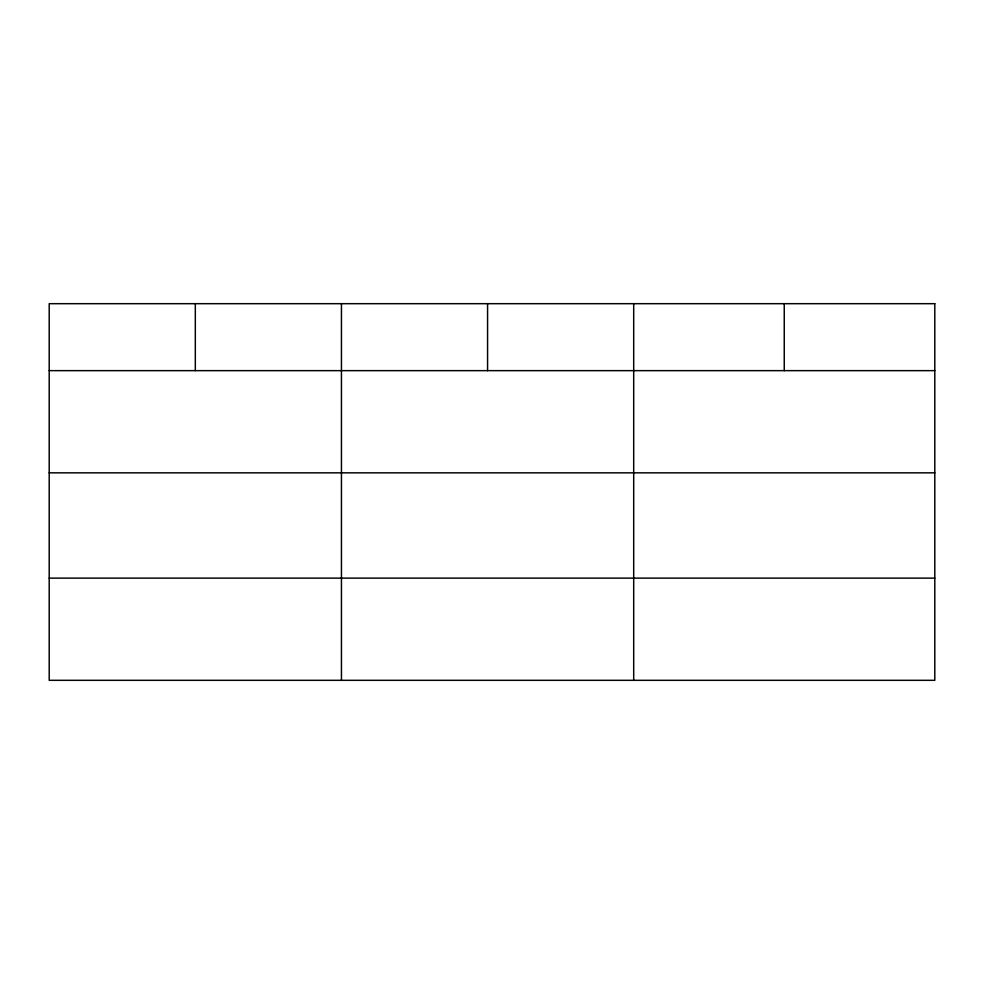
<?xml version="1.0" encoding="UTF-8"?>
<svg xmlns="http://www.w3.org/2000/svg" width="984" height="984" viewBox="0 0 984 984"><rect width="100%" height="100%" fill="white"/><g stroke="black" fill="none" stroke-linecap="round" stroke-linejoin="round"><path stroke-width="1.48" d="M49.2 370.648L934.8 370.648M49.2 472.837L934.8 472.837M49.2 578.125L934.8 578.125M784.248 303.687L784.248 370.648M633.696 303.687L633.696 680.313M487.572 303.687L487.572 370.648M341.448 303.687L341.448 680.313M195.324 303.687L195.324 370.648M934.8 303.687L49.2 303.687L49.2 680.313L934.8 680.313L934.8 303.687"/></g></svg>
